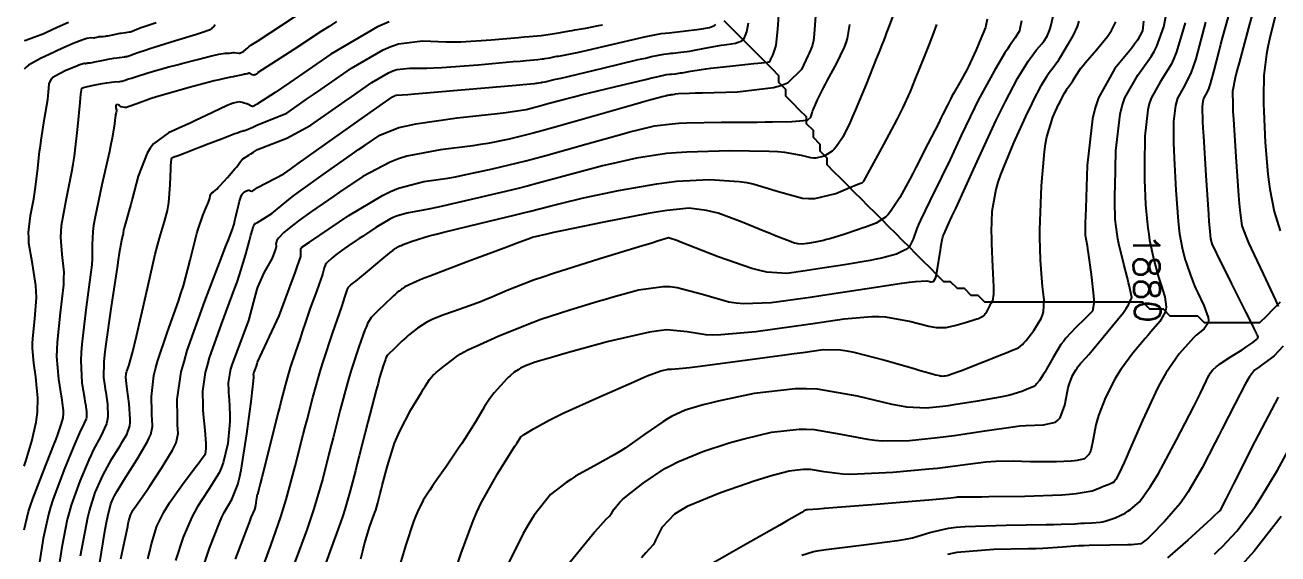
# Model space of a CAD drawing. Header units: metres. Extents: x 837117 to 838479, y 1189012 to 1191015.
# Drawn here: x 837966.1 to 838148.6, y 1189433.7 to 1189510.7 of the extents above; entities that cross this region are included whole.
import ezdxf

# ---------------------------------------------------------------- set-up
doc = ezdxf.new("R2010")
doc.units = ezdxf.units.M
doc.header["$LTSCALE"] = 0.3
for name, color, linetype in [('COTAS 10', 1, 'Continuous'), ('COTAS INT', 252, 'Continuous'), ('DRENAJE', 5, 'Continuous')]:
    doc.layers.add(name, color=color, linetype=linetype)
doc.styles.get("Standard").update_dxf_attribs({"font": 'simplex.shx'})

msp = doc.modelspace()

# ---------------------------------------------------------------- linework, layer by layer
at = {"layer": 'COTAS 10'}
for points in [[(837985.21, 1189511.02), (837984.04, 1189510.63), (837983.2, 1189510.33), (837982.99, 1189510.26), (837982.8, 1189510.18), (837982.17, 1189509.92), (837981.61, 1189509.71), (837981.46, 1189509.67), (837981.3, 1189509.63), (837980.74, 1189509.54), (837980.11, 1189509.47), (837979.92, 1189509.44), (837979.71, 1189509.4), (837978.89, 1189509.24), (837978.14, 1189509.09), (837977.98, 1189509.06), (837977.84, 1189509.03), (837977.51, 1189508.99), (837977.32, 1189508.99), (837977.27, 1189508.98), (837977.23, 1189508.98), (837977.06, 1189508.98), (837976.89, 1189508.96), (837976.83, 1189508.95), (837976.77, 1189508.93), (837976.55, 1189508.87), (837976.28, 1189508.81), (837976.19, 1189508.8), (837976.1, 1189508.8), (837975.75, 1189508.81), (837975.12, 1189508.71), (837974.86, 1189508.63), (837974.56, 1189508.53), (837973.14, 1189507.98), (837971.39, 1189507.22), (837970.88, 1189507), (837970.36, 1189506.76), (837968.36, 1189505.83), (837966.63, 1189504.83), (837966.28, 1189504.54), (837965.98, 1189504.25)], [(837974.23, 1189433.41), (837975.06, 1189437.97), (837975.29, 1189439.02), (837975.52, 1189439.97), (837976.36, 1189442.66), (837977.25, 1189444.68), (837977.51, 1189445.21), (837977.78, 1189445.74), (837978.79, 1189447.56), (837979.77, 1189449.16), (837980.01, 1189449.55), (837980.23, 1189449.93), (837980.94, 1189451.07), (837981.38, 1189452.36), (837981.43, 1189452.83), (837981.45, 1189453.33), (837981.28, 1189455.56), (837980.99, 1189457.68), (837980.94, 1189458.12), (837980.9, 1189458.51), (837980.82, 1189459.39), (837980.88, 1189459.94), (837980.92, 1189460.12), (837980.97, 1189460.31), (837981.24, 1189461.08), (837981.81, 1189463.17), (837982.06, 1189464.18), (837982.35, 1189465.39), (837983.7, 1189471.32), (837985.09, 1189477.33), (837985.41, 1189478.59), (837985.69, 1189479.67), (837986.44, 1189482.1), (837986.9, 1189483.69), (837986.99, 1189484.25), (837987.08, 1189484.85), (837987.27, 1189487.45), (837987.36, 1189489.82), (837987.38, 1189490.27), (837987.4, 1189490.64), (837987.45, 1189491.27), (837987.49, 1189491.33), (837987.51, 1189491.35), (837987.52, 1189491.36), (837987.59, 1189491.4), (837987.96, 1189491.54), (837988.16, 1189491.62), (837988.41, 1189491.72), (837989.68, 1189492.2), (837991.4, 1189492.86), (837991.94, 1189493.06), (837992.5, 1189493.28), (837994.74, 1189494.14), (837996.68, 1189494.88), (837997.05, 1189495.02), (837997.35, 1189495.13), (837997.83, 1189495.29), (837997.85, 1189495.27), (837997.87, 1189495.27), (837997.89, 1189495.29), (837997.98, 1189495.32), (837998.03, 1189495.34), (837998.08, 1189495.35), (837998.37, 1189495.42), (837999.32, 1189495.82), (837999.79, 1189496.05), (838000, 1189496.16), (838004.24, 1189497.86), (838007.14, 1189499.88), (838008.12, 1189500.56), (838009.18, 1189501.3), (838013.65, 1189504.39), (838018.26, 1189507.09), (838019.41, 1189507.58), (838020.51, 1189507.96), (838024, 1189508.39), (838027.44, 1189508.23), (838028.5, 1189508.23), (838029.61, 1189508.26), (838034, 1189508.53), (838037.97, 1189508.88), (838038.82, 1189508.96), (838039.55, 1189509.02), (838041.27, 1189509.18), (838042.3, 1189509.3), (838042.61, 1189509.34), (838042.92, 1189509.39), (838044.09, 1189509.6), (838045.41, 1189509.84), (838045.8, 1189509.91), (838046.2, 1189509.99), (838047.78, 1189510.25), (838049.63, 1189510.6), (838050.21, 1189510.72)], [(837991.56, 1189430.38), (837992.98, 1189434.52), (837994.44, 1189438.22), (837994.8, 1189439.03), (837995.14, 1189439.75), (837996.22, 1189441.6), (837997.14, 1189443.82), (837997.38, 1189444.78), (837997.62, 1189445.9), (837998.45, 1189451.16), (837999.1, 1189456.22), (837999.22, 1189457.2), (837999.31, 1189458), (837999.45, 1189459.38), (837999.44, 1189459.56), (837999.43, 1189459.61), (837999.43, 1189459.66), (837999.42, 1189459.81), (837999.45, 1189460.01), (837999.47, 1189460.08), (837999.5, 1189460.16), (837999.82, 1189461.03), (837999.91, 1189461.37), (838000, 1189461.62), (838003.13, 1189468.34), (838005.09, 1189473.59), (838005.47, 1189474.62), (838005.77, 1189475.47), (838006.28, 1189476.98), (838006.3, 1189477.3), (838006.3, 1189477.39), (838006.3, 1189477.47), (838006.3, 1189477.8), (838006.31, 1189478.09), (838006.32, 1189478.15), (838006.34, 1189478.2), (838006.44, 1189478.33), (838007.56, 1189479.09), (838009.05, 1189480.09), (838013.3, 1189482.95), (838018.16, 1189485.86), (838019.37, 1189486.45), (838020.53, 1189486.94), (838024.19, 1189487.92), (838027.72, 1189488.42), (838028.79, 1189488.61), (838029.89, 1189488.82), (838034.19, 1189489.74), (838039.05, 1189490.94), (838040.5, 1189491.32), (838041.99, 1189491.72), (838047.79, 1189493.34), (838053.03, 1189494.82), (838054.18, 1189495.13), (838055.2, 1189495.41), (838057.79, 1189496.04), (838060.34, 1189496.33), (838061.34, 1189496.39), (838062.46, 1189496.44), (838067.56, 1189496.53), (838072.74, 1189496.57), (838073.91, 1189496.58), (838074.96, 1189496.59), (838077.81, 1189496.64), (838079.51, 1189496.77), (838079.83, 1189496.83), (838080.1, 1189496.91), (838080.55, 1189497.26), (838080.73, 1189497.91), (838080.82, 1189498.17), (838080.94, 1189498.46), (838081.52, 1189499.79), (838082.38, 1189501.54), (838082.67, 1189502.09), (838082.99, 1189502.68), (838084.29, 1189505.03), (838085.47, 1189507.47), (838085.7, 1189508.09), (838085.89, 1189508.71), (838086.22, 1189510.76)], [(838015.02, 1189432.98), (838015.3, 1189434.13), (838015.57, 1189435.15), (838016.36, 1189437.75), (838016.94, 1189439.34), (838017.07, 1189439.72), (838017.19, 1189440.07), (838017.5, 1189441.11), (838017.84, 1189442.47), (838017.98, 1189443.02), (838018.15, 1189443.65), (838018.89, 1189446.52), (838019.94, 1189449.82), (838020.3, 1189450.71), (838020.69, 1189451.59), (838022.32, 1189454.68), (838023.84, 1189457.19), (838024.16, 1189457.71), (838024.43, 1189458.15), (838025.02, 1189459.1), (838025.53, 1189459.67), (838025.74, 1189459.87), (838026, 1189460.09), (838027.2, 1189461.06), (838028.42, 1189462), (838028.69, 1189462.21), (838028.93, 1189462.39), (838029.53, 1189462.83), (838030.62, 1189463.39), (838031.16, 1189463.65), (838031.81, 1189463.95), (838035.02, 1189465.38), (838038.99, 1189467.02), (838040.12, 1189467.45), (838041.25, 1189467.86), (838045.45, 1189469.24), (838049.58, 1189470.48), (838050.67, 1189470.79), (838051.75, 1189471.1), (838055.45, 1189472.15), (838059.05, 1189472.64), (838060.06, 1189472.61), (838061.08, 1189472.5), (838064.8, 1189471.5), (838068.62, 1189470.41), (838069.7, 1189470.25), (838070.79, 1189470.15), (838074.8, 1189470.29), (838079.37, 1189470.93), (838080.81, 1189471.14), (838082.32, 1189471.36), (838088.43, 1189472.3), (838093.83, 1189473.1), (838094.9, 1189473.24), (838095.79, 1189473.35), (838097.46, 1189473.44), (838097.9, 1189473.35), (838098, 1189473.33), (838098.1, 1189473.33), (838098.42, 1189473.35), (838098.71, 1189473.82), (838098.79, 1189474.09), (838098.87, 1189474.42), (838099.17, 1189476.14), (838099.43, 1189477.93), (838099.49, 1189478.31), (838099.55, 1189478.65), (838099.69, 1189479.44), (838099.78, 1189479.85), (838099.81, 1189479.94), (838099.83, 1189480.01), (838099.91, 1189480.22), (838100.65, 1189481.83), (838101.1, 1189482.8), (838101.65, 1189484), (838104.48, 1189490.2), (838107.56, 1189496.82), (838108.27, 1189498.28), (838108.9, 1189499.58), (838110.66, 1189502.92), (838111.89, 1189504.95), (838112.2, 1189505.42), (838112.49, 1189505.84), (838113.43, 1189507.06), (838114.18, 1189507.95), (838114.35, 1189508.17), (838114.51, 1189508.39), (838114.96, 1189509.07), (838115.31, 1189509.9), (838115.4, 1189510.2), (838115.5, 1189510.54), (838115.85, 1189511.99)], [(838135.06, 1189511.02), (838133.8, 1189506.79), (838133.42, 1189505.82), (838133.02, 1189504.93), (838131.47, 1189502.45), (838130.11, 1189500.06), (838129.84, 1189499.24), (838129.62, 1189498.34), (838129.18, 1189494.5), (838129.12, 1189490.35), (838129.12, 1189489.26), (838129.14, 1189488.18), (838129.3, 1189484.56), (838129.3, 1189484.5), (838129.62, 1189481.13), (838129.75, 1189480.25), (838129.89, 1189479.39), (838130.51, 1189476.49), (838131.2, 1189474), (838131.38, 1189473.4), (838131.55, 1189472.83), (838132.12, 1189471.11), (838132.32, 1189469.67), (838132.27, 1189469.28), (838132.16, 1189468.9), (838131.36, 1189467.55), (838130.08, 1189466.04), (838129.67, 1189465.56), (838129.23, 1189465.04), (838127.46, 1189462.94), (838125.68, 1189460.54), (838125.24, 1189459.85), (838124.82, 1189459.14), (838123.47, 1189456.45), (838122.46, 1189453.83), (838122.25, 1189453.16), (838122.07, 1189452.51), (838121.65, 1189450.4), (838121.32, 1189448.77), (838121.19, 1189448.44), (838121.05, 1189448.15), (838120.42, 1189447.54), (838119.35, 1189447.3), (838118.93, 1189447.26), (838118.47, 1189447.22), (838116.35, 1189447.12), (838113.88, 1189447.11), (838113.2, 1189447.11), (838112.51, 1189447.12), (838110.02, 1189447.18), (838107.49, 1189447.17), (838106.78, 1189447.12), (838106.06, 1189447.07), (838103.42, 1189446.73), (838100.11, 1189446.28), (838098.98, 1189446.15), (838097.74, 1189446.02), (838092.48, 1189445.56), (838087.37, 1189445.29), (838086.22, 1189445.28), (838085.2, 1189445.3), (838082.48, 1189445.63), (838080.52, 1189445.97), (838079.97, 1189446), (838079.42, 1189445.99), (838077.39, 1189445.76), (838074.61, 1189445.02), (838073.59, 1189444.7), (838072.45, 1189444.33), (838067.39, 1189442.61), (838062.56, 1189440.59), (838061.56, 1189440.04), (838060.7, 1189439.49), (838058.84, 1189437.55), (838058.1, 1189436), (838057.96, 1189435.71), (838057.84, 1189435.47), (838057.66, 1189435.08), (838057.64, 1189435.05), (838057.64, 1189435.05), (838057.63, 1189435.04), (838057.58, 1189435.01), (838056.53, 1189433.84), (838055.89, 1189433.11)], [(838139.34, 1189433.66), (838139.93, 1189434.22), (838140.52, 1189434.8), (838142.58, 1189437.02), (838144.71, 1189439.8), (838145.34, 1189440.73), (838145.99, 1189441.73), (838148.49, 1189445.91), (838150.9, 1189450.26)]]:
    msp.add_lwpolyline(points, dxfattribs=at)
at = {"layer": 'COTAS INT'}
for points in [[(838148.73, 1189525.23), (838147.25, 1189520.55), (838146.8, 1189519.06), (838146.33, 1189517.47), (838144.49, 1189511), (838142.91, 1189505.17), (838142.6, 1189504), (838142.36, 1189503), (838141.94, 1189501), (838141.99, 1189499.06), (838142.03, 1189498.12), (838142.09, 1189497), (838142.42, 1189491.48), (838142.82, 1189485.89), (838142.92, 1189484.72), (838143.02, 1189483.72), (838143.34, 1189481.48), (838143.99, 1189479.7), (838144.3, 1189478.99), (838144.67, 1189478.18), (838146.44, 1189474.47), (838148.23, 1189470.62), (838148.61, 1189469.73)], [(838150.09, 1189518.73), (838148.53, 1189513.34), (838147.34, 1189508.64), (838147.1, 1189507.51), (838146.9, 1189506.47), (838146.5, 1189503.34), (838146.45, 1189500.25), (838146.47, 1189499.23), (838146.5, 1189498.13), (838146.73, 1189493.57), (838147.12, 1189488.97), (838147.26, 1189487.85), (838147.41, 1189486.8), (838148.04, 1189483.57), (838148.9, 1189480.75)], [(837966.01, 1189437.22), (837966.65, 1189439.85), (837966.93, 1189440.75), (837967.26, 1189441.71), (837968.8, 1189445.76), (837970.32, 1189449.57), (837970.64, 1189450.38), (837970.9, 1189451.07), (837971.46, 1189452.69), (837971.66, 1189453.53), (837971.69, 1189453.75), (837971.71, 1189453.95), (837971.73, 1189454.6), (837971.6, 1189455.66), (837971.53, 1189456.11), (837971.45, 1189456.64), (837971.04, 1189459.15), (837970.78, 1189462.43), (837970.79, 1189463.45), (837970.84, 1189464.52), (837971.3, 1189468.78), (837971.76, 1189472.87), (837971.8, 1189473.83), (837971.81, 1189474.72), (837971.55, 1189477.31), (837971.34, 1189479.8), (837971.38, 1189480.62), (837971.46, 1189481.51), (837972.12, 1189485.18), (837972.96, 1189489.3), (837973.15, 1189490.46), (837973.33, 1189491.62), (837973.83, 1189495.9), (837974.16, 1189499.39), (837974.22, 1189500.06), (837974.27, 1189500.61), (837974.38, 1189501.5), (837974.66, 1189501.6), (837974.83, 1189501.64), (837975.04, 1189501.69), (837976.1, 1189501.93), (837977.36, 1189502.18), (837977.69, 1189502.23), (837978.01, 1189502.28), (837979.09, 1189502.41), (837979.93, 1189502.49), (837980.11, 1189502.51), (837980.25, 1189502.53), (837980.57, 1189502.6), (837980.73, 1189502.67), (837980.79, 1189502.69), (837980.84, 1189502.71), (837981.06, 1189502.79), (837981.63, 1189502.97), (837981.91, 1189503.06), (837982.24, 1189503.16), (837983.85, 1189503.66), (837985.52, 1189504.17), (837985.89, 1189504.28), (837986.22, 1189504.37), (837987.08, 1189504.6), (837988.07, 1189504.85), (837988.49, 1189504.96), (837988.98, 1189505.08), (837991.24, 1189505.69), (837993.49, 1189506.26), (837993.96, 1189506.37), (837994.37, 1189506.46), (837995.28, 1189506.59), (837995.71, 1189506.59), (837995.82, 1189506.6), (837995.91, 1189506.61), (837996.19, 1189506.65), (837996.44, 1189506.68), (837996.52, 1189506.68), (837996.6, 1189506.68), (837996.92, 1189506.65), (837997.24, 1189506.62), (837997.32, 1189506.62), (837997.39, 1189506.62), (837997.61, 1189506.69), (837997.83, 1189506.81), (837997.9, 1189506.85), (837997.97, 1189506.91), (837998.27, 1189507.14), (837998.58, 1189507.39), (837998.66, 1189507.46), (837998.73, 1189507.53), (837999, 1189507.76), (838000, 1189508.33), (838008.92, 1189514.23)], [(838093.28, 1189514.06), (838091.87, 1189510.32), (838091.59, 1189509.6), (838091.38, 1189509.02), (838091.03, 1189508.1), (838091.03, 1189508.08), (838091.03, 1189508.07), (838091.02, 1189508.06), (838091.01, 1189508.04), (838091, 1189508.01), (838090.99, 1189508), (838090.99, 1189507.99), (838090.96, 1189507.94), (838090.59, 1189507.02), (838090.37, 1189506.47), (838090.09, 1189505.77), (838088.65, 1189502.17), (838087.03, 1189498.25), (838086.64, 1189497.36), (838086.28, 1189496.56), (838085.2, 1189494.36), (838084.24, 1189492.94), (838083.95, 1189492.63), (838083.66, 1189492.35), (838082.51, 1189491.62), (838081.27, 1189491.32), (838080.92, 1189491.31), (838080.56, 1189491.34), (838079.22, 1189491.69), (838076.78, 1189492.14), (838075.73, 1189492.22), (838074.51, 1189492.29), (838068.74, 1189492.37), (838062.49, 1189492.19), (838060.97, 1189492.09), (838059.55, 1189491.97), (838055.16, 1189491.32), (838051.32, 1189490.46), (838050.24, 1189490.2), (838049.15, 1189489.92), (838045.16, 1189488.83), (838040.64, 1189487.6), (838039.23, 1189487.24), (838037.74, 1189486.86), (838031.75, 1189485.42), (838026.28, 1189484.18), (838025.12, 1189483.93), (838024.11, 1189483.72), (838021.75, 1189483.3), (838020.22, 1189482.89), (838019.74, 1189482.69), (838019.23, 1189482.44), (838017.21, 1189481.23), (838015.25, 1189479.91), (838014.79, 1189479.6), (838014.36, 1189479.32), (838013.13, 1189478.5), (838012.16, 1189477.82), (838011.9, 1189477.63), (838011.65, 1189477.44), (838010.8, 1189476.75), (838010.13, 1189476.12), (838010, 1189475.96), (838009.89, 1189475.81), (838009.7, 1189475.35), (838009.5, 1189474.58), (838009.38, 1189474.23), (838009.25, 1189473.83), (838008.55, 1189471.92), (838007.78, 1189469.84), (838007.6, 1189469.34), (838007.44, 1189468.88), (838006.96, 1189467.45), (838006.5, 1189466.02), (838006.34, 1189465.55), (838006.18, 1189465.04), (838005.47, 1189462.95), (838004.76, 1189460.82), (838004.6, 1189460.29), (838004.44, 1189459.8), (838004, 1189458.23), (838003.44, 1189456.04), (838003.21, 1189455.14), (838002.96, 1189454.13), (838001.77, 1189449.42), (838000.62, 1189444.84), (838000.39, 1189443.9), (838000.19, 1189443.1), (838000, 1189442.28)], [(837984.02, 1189432.98), (837984.3, 1189434.12), (837984.56, 1189435.15), (837985.33, 1189437.75), (837986.32, 1189439.77), (837986.71, 1189440.43), (837987.15, 1189441.12), (837989.17, 1189443.95), (837991.1, 1189446.5), (837991.48, 1189447.01), (837991.8, 1189447.44), (837992.42, 1189448.29), (837992.53, 1189449.01), (837992.53, 1189449.35), (837992.52, 1189449.75), (837992.34, 1189451.72), (837992.13, 1189454.04), (837992.09, 1189454.66), (837992.06, 1189455.27), (837992, 1189457.38), (837992.41, 1189460.13), (837992.68, 1189461.14), (837993.01, 1189462.25), (837994.74, 1189467.16), (837996.6, 1189472.13), (837997.01, 1189473.28), (837997.37, 1189474.33), (837998.29, 1189477.32), (837998.81, 1189479.31), (837998.92, 1189479.72), (837999.02, 1189480.08), (837999.25, 1189480.9), (837999.37, 1189481.29), (837999.4, 1189481.38), (837999.43, 1189481.46), (837999.5, 1189481.67), (837999.57, 1189481.77), (837999.59, 1189481.79), (837999.61, 1189481.79), (837999.68, 1189481.75), (838000, 1189481.95), (838002.06, 1189483.27), (838004.24, 1189485.07), (838005.04, 1189485.69), (838005.93, 1189486.35), (838009.86, 1189489.17), (838013.81, 1189491.93), (838014.71, 1189492.55), (838015.53, 1189493.12), (838017.8, 1189494.67), (838020.58, 1189495.76), (838021.72, 1189496.03), (838023.03, 1189496.3), (838029.08, 1189497.16), (838034.94, 1189497.83), (838036.12, 1189497.97), (838037.11, 1189498.09), (838039.08, 1189498.38), (838040.04, 1189498.62), (838040.38, 1189498.72), (838040.76, 1189498.82), (838042.44, 1189499.3), (838045.07, 1189500), (838046.05, 1189500.25), (838047.13, 1189500.52), (838051.96, 1189501.7), (838056.5, 1189502.78), (838057.4, 1189503), (838058.14, 1189503.17), (838059.54, 1189503.47), (838059.98, 1189503.52), (838060.12, 1189503.53), (838060.27, 1189503.55), (838060.86, 1189503.61), (838061.59, 1189503.71), (838061.82, 1189503.75), (838062.06, 1189503.79), (838063.05, 1189503.97), (838064.64, 1189504.22), (838065.26, 1189504.3), (838065.97, 1189504.39), (838069.2, 1189504.76), (838072.26, 1189505.09), (838072.86, 1189505.15), (838073.35, 1189505.2), (838074.26, 1189505.29), (838074.43, 1189505.31), (838074.47, 1189505.32), (838074.5, 1189505.33), (838074.57, 1189505.4), (838074.67, 1189505.6), (838074.72, 1189505.7), (838074.79, 1189505.82), (838075.09, 1189506.41), (838075.41, 1189507.4), (838075.49, 1189507.78), (838075.56, 1189508.2), (838075.75, 1189510.1), (838075.92, 1189512.13)], [(838045.06, 1189431.99), (838048.35, 1189436.01), (838049.02, 1189436.81), (838049.58, 1189437.47), (838050.76, 1189438.74), (838051.23, 1189439.19), (838051.35, 1189439.34), (838051.46, 1189439.5), (838051.85, 1189440.17), (838052.72, 1189441.21), (838053.15, 1189441.61), (838053.66, 1189442.05), (838056.15, 1189444.02), (838059.32, 1189446.11), (838060.25, 1189446.62), (838061.2, 1189447.11), (838064.83, 1189448.63), (838068.67, 1189449.86), (838069.75, 1189450.17), (838070.84, 1189450.47), (838074.83, 1189451.4), (838078.84, 1189451.87), (838079.94, 1189451.87), (838081.03, 1189451.82), (838084.92, 1189451.15), (838088.79, 1189450.38), (838089.87, 1189450.26), (838090.96, 1189450.18), (838094.92, 1189450.23), (838099.02, 1189450.64), (838100.21, 1189450.78), (838101.41, 1189450.94), (838105.9, 1189451.62), (838110.03, 1189452.22), (838110.99, 1189452.33), (838111.88, 1189452.41), (838114.44, 1189452.5), (838116.17, 1189452.9), (838116.53, 1189453.17), (838116.84, 1189453.52), (838117.52, 1189455.35), (838117.91, 1189457.41), (838118.03, 1189457.9), (838118.16, 1189458.34), (838118.68, 1189459.65), (838119.2, 1189460.56), (838119.33, 1189460.76), (838119.45, 1189460.94), (838119.82, 1189461.4), (838120.63, 1189462.29), (838121.03, 1189462.75), (838121.5, 1189463.31), (838123.82, 1189466.06), (838126.07, 1189468.86), (838126.49, 1189469.44), (838126.73, 1189469.8), (838126.82, 1189469.94), (838127.31, 1189471.04), (838127.08, 1189472.13), (838126.97, 1189472.61), (838126.83, 1189473.18), (838126.66, 1189473.85), (838126.13, 1189475.88), (838125.42, 1189478.84), (838125.28, 1189479.56), (838125.15, 1189480.25), (838124.89, 1189482.37), (838124.83, 1189485.03), (838124.84, 1189486.05), (838124.85, 1189487.2), (838124.98, 1189492.37), (838125.58, 1189497.7), (838125.9, 1189498.94), (838126.27, 1189500.09), (838128.15, 1189503.4), (838130.13, 1189506.1), (838130.57, 1189506.86), (838130.96, 1189507.63), (838131.96, 1189510.44), (838132.5, 1189513.18)], [(838079.25, 1189433.51), (838080.93, 1189434.03), (838081.79, 1189434.18), (838082.81, 1189434.34), (838087.9, 1189434.96), (838093.2, 1189435.65), (838094.35, 1189435.84), (838095.37, 1189436.04), (838097.9, 1189436.8), (838100.6, 1189437.44), (838101.73, 1189437.57), (838103.01, 1189437.68), (838109, 1189437.9), (838114.83, 1189437.98), (838116.01, 1189438), (838117, 1189438.03), (838119, 1189438.1), (838119.85, 1189438.16), (838120.11, 1189438.17), (838120.39, 1189438.18), (838121.46, 1189438.21), (838122.67, 1189438.32), (838123.04, 1189438.39), (838123.41, 1189438.48), (838124.86, 1189438.94), (838126.33, 1189439.65), (838126.72, 1189439.9), (838127.1, 1189440.16), (838128.4, 1189441.3), (838129.99, 1189443.46), (838130.56, 1189444.37), (838131.17, 1189445.42), (838133.82, 1189450.32), (838136.31, 1189455.15), (838136.82, 1189456.15), (838137.25, 1189457), (838138.14, 1189458.86), (838138.51, 1189459.65), (838138.61, 1189459.83), (838138.71, 1189460), (838139.03, 1189460.47), (838139.64, 1189461), (838139.91, 1189461.19), (838140.23, 1189461.42), (838141.77, 1189462.42), (838143.36, 1189463.43), (838143.72, 1189463.67), (838144.05, 1189463.88), (838144.92, 1189464.49), (838145.43, 1189464.89), (838145.52, 1189464.98), (838145.6, 1189465.05), (838145.7, 1189465.24), (838145.58, 1189465.52), (838145.52, 1189465.66), (838145.45, 1189465.82), (838145.06, 1189466.62), (838144.27, 1189468.21), (838143.94, 1189468.86), (838143.57, 1189469.61), (838141.83, 1189473.09), (838140.15, 1189476.44), (838139.83, 1189477.1), (838139.56, 1189477.66), (838139.06, 1189478.71), (838138.95, 1189479.03), (838138.92, 1189479.12), (838138.89, 1189479.22), (838138.8, 1189479.56), (838138.64, 1189481.18), (838138.57, 1189482.08), (838138.49, 1189483.18), (838138.11, 1189488.77), (838137.76, 1189494.49), (838137.7, 1189495.66), (838137.65, 1189496.66), (838137.59, 1189498.77), (838137.68, 1189499.63), (838137.73, 1189499.83), (838137.79, 1189500.01), (838138.09, 1189500.55), (838138.5, 1189501.34), (838138.63, 1189501.7), (838138.76, 1189502.11), (838139.28, 1189504.05), (838140.01, 1189506.91), (838140.27, 1189507.9), (838140.56, 1189508.96), (838141.8, 1189513.51)], [(837972.45, 1189511.06), (837970.82, 1189510.31), (837969.24, 1189509.59), (837968.85, 1189509.43), (837968.49, 1189509.28), (837967.39, 1189508.88), (837966.48, 1189508.56), (837966.24, 1189508.46), (837966, 1189508.37)], [(837966.01, 1189446.45), (837966.26, 1189447.21), (837967.12, 1189450.1), (837967.76, 1189452.9), (837967.87, 1189453.6), (837967.95, 1189454.27), (837968, 1189456.42), (837967.81, 1189458.37), (837967.75, 1189458.92), (837967.68, 1189459.47), (837967.39, 1189461.45), (837967.21, 1189463.66), (837967.22, 1189464.34), (837967.25, 1189465.06), (837967.56, 1189467.92), (837967.79, 1189471.01), (837967.77, 1189471.88), (837967.71, 1189472.75), (837967.2, 1189475.92), (837966.7, 1189478.94), (837966.66, 1189479.72), (837966.65, 1189480.47), (837966.93, 1189482.96), (837967.41, 1189485.37), (837967.53, 1189486.06), (837967.63, 1189486.77), (837967.94, 1189489.43), (837968.25, 1189492.28), (837968.36, 1189493.1), (837968.48, 1189493.94), (837968.98, 1189497.08), (837969.43, 1189499.84), (837969.51, 1189500.42), (837969.57, 1189500.93), (837969.63, 1189502.14), (837969.97, 1189502.88), (837970.2, 1189503.09), (837970.5, 1189503.3), (837972.06, 1189504.1), (837973.66, 1189504.76), (837973.98, 1189504.88), (837974.25, 1189504.98), (837974.78, 1189505.12), (837974.95, 1189505.11), (837974.99, 1189505.11), (837975.03, 1189505.12), (837975.16, 1189505.15), (837975.26, 1189505.18), (837975.29, 1189505.18), (837975.32, 1189505.19), (837975.4, 1189505.2), (837975.48, 1189505.2), (837975.5, 1189505.2), (837975.53, 1189505.2), (837975.61, 1189505.21), (837975.93, 1189505.26), (837976.1, 1189505.29), (837976.3, 1189505.33), (837977.32, 1189505.55), (837978.47, 1189505.78), (837978.76, 1189505.82), (837979.04, 1189505.87), (837979.91, 1189505.98), (837980.62, 1189506.06), (837980.78, 1189506.09), (837980.93, 1189506.12), (837981.37, 1189506.26), (837981.77, 1189506.42), (837981.89, 1189506.47), (837982.02, 1189506.52), (837982.55, 1189506.71), (837983.75, 1189507.09), (837984.3, 1189507.27), (837984.94, 1189507.47), (837988.06, 1189508.44), (837991.08, 1189509.38), (837991.66, 1189509.56), (837992.14, 1189509.71), (837992.93, 1189509.97), (837992.99, 1189510), (837993.01, 1189510.01), (837993.03, 1189510.02), (837993.1, 1189510.05), (837993.17, 1189510.09), (837993.19, 1189510.1), (837993.21, 1189510.11), (837993.3, 1189510.17), (837993.38, 1189510.23), (837993.4, 1189510.25), (837993.42, 1189510.27), (837993.5, 1189510.36), (837993.58, 1189510.45), (837993.6, 1189510.48), (837993.63, 1189510.5), (837993.74, 1189510.61), (837993.86, 1189510.7)], [(838011.48, 1189511.22), (838010.4, 1189510.5), (838009.31, 1189509.78), (838005.27, 1189507.13), (838000, 1189503.71), (837999.97, 1189503.68), (837999.64, 1189503.46), (837999.55, 1189503.43), (837999.47, 1189503.41), (837999.22, 1189503.44), (837999.03, 1189503.55), (837998.99, 1189503.57), (837998.95, 1189503.59), (837998.85, 1189503.65), (837998.79, 1189503.68), (837998.77, 1189503.68), (837998.76, 1189503.68), (837998.7, 1189503.67), (837998.64, 1189503.65), (837998.62, 1189503.65), (837998.61, 1189503.64), (837998.55, 1189503.61), (837998.49, 1189503.59), (837998.47, 1189503.59), (837998.46, 1189503.58), (837998.41, 1189503.58), (837998.22, 1189503.55), (837998.11, 1189503.53), (837997.98, 1189503.5), (837997.33, 1189503.35), (837996.65, 1189503.2), (837996.5, 1189503.17), (837996.37, 1189503.15), (837996.04, 1189503.11), (837994.99, 1189502.88), (837994.4, 1189502.73), (837993.69, 1189502.55), (837990.05, 1189501.59), (837986.15, 1189500.5), (837985.28, 1189500.24), (837984.5, 1189499.99), (837982.41, 1189499.24), (837981.15, 1189498.78), (837980.89, 1189498.71), (837980.66, 1189498.68), (837980.14, 1189498.77), (837979.88, 1189498.99), (837979.81, 1189499.03), (837979.75, 1189499.07), (837979.51, 1189499.11), (837979.36, 1189499.03), (837979.33, 1189498.98), (837979.33, 1189498.93), (837979.37, 1189498.62), (837979.44, 1189498.29), (837979.45, 1189498.21), (837979.45, 1189498.14), (837979.4, 1189497.95), (837979.32, 1189497.61), (837979.29, 1189497.44), (837979.27, 1189497.25), (837979.16, 1189496.29), (837978.82, 1189494.22), (837978.63, 1189493.33), (837978.41, 1189492.29), (837977.32, 1189487.41), (837976.28, 1189482.54), (837976.11, 1189481.52), (837975.98, 1189480.65), (837975.91, 1189478.7), (837975.92, 1189476.68), (837975.84, 1189475.78), (837975.73, 1189474.72), (837975.04, 1189469.64), (837974.38, 1189464.25), (837974.29, 1189463), (837974.24, 1189461.85), (837974.41, 1189458.59), (837974.77, 1189456.39), (837974.85, 1189455.91), (837974.92, 1189455.48), (837975.09, 1189454.42), (837975.1, 1189453.75), (837975.07, 1189453.57), (837975.02, 1189453.38), (837974.74, 1189452.74), (837974.06, 1189451.32), (837973.77, 1189450.65), (837973.43, 1189449.85), (837971.82, 1189445.97), (837970.2, 1189441.59), (837969.84, 1189440.48), (837969.53, 1189439.42), (837968.75, 1189435.95), (837968.24, 1189432.48)], [(838019.14, 1189511.17), (838017.44, 1189510.45), (838010.65, 1189506.46), (838004.67, 1189502.33), (838003.49, 1189501.52), (838002.53, 1189500.85), (838000, 1189499.2), (837999.96, 1189499.17), (837999.86, 1189499.12), (837999.66, 1189499.04), (837999.58, 1189499.01), (837999.55, 1189498.99), (837999.53, 1189498.97), (837999.42, 1189498.89), (837999.3, 1189498.82), (837999.27, 1189498.82), (837999.23, 1189498.82), (837999.09, 1189498.89), (837998.9, 1189499.01), (837998.83, 1189499.04), (837998.76, 1189499.08), (837998.42, 1189499.21), (837998.03, 1189499.34), (837997.91, 1189499.37), (837997.79, 1189499.4), (837997.32, 1189499.49), (837996.43, 1189499.31), (837996.04, 1189499.17), (837995.58, 1189498.98), (837993.43, 1189497.97), (837990.88, 1189496.74), (837990.19, 1189496.41), (837989.5, 1189496.09), (837987.03, 1189495), (837984.86, 1189493.39), (837984.36, 1189492.75), (837983.91, 1189492.02), (837982.61, 1189488.69), (837981.72, 1189485.32), (837981.52, 1189484.57), (837981.34, 1189483.91), (837980.86, 1189482.19), (837980.58, 1189481.19), (837980.53, 1189480.99), (837980.49, 1189480.81), (837980.41, 1189480.44), (837980.4, 1189480.28), (837980.4, 1189480.24), (837980.39, 1189480.21), (837980.36, 1189480.12), (837980.31, 1189479.95), (837980.29, 1189479.87), (837980.27, 1189479.77), (837980.16, 1189479.3), (837979.85, 1189477.48), (837979.7, 1189476.53), (837979.53, 1189475.4), (837978.66, 1189469.7), (837977.84, 1189463.89), (837977.71, 1189462.68), (837977.6, 1189461.65), (837977.55, 1189459.38), (837977.76, 1189458.1), (837977.82, 1189457.69), (837977.89, 1189457.26), (837978.16, 1189455.51), (837978.19, 1189453.64), (837978.1, 1189453.13), (837977.98, 1189452.63), (837977.19, 1189450.85), (837976.07, 1189448.79), (837975.74, 1189448.11), (837975.4, 1189447.37), (837974.09, 1189444.31), (837972.86, 1189440.78), (837972.56, 1189439.75), (837972.29, 1189438.69), (837971.49, 1189434.68), (837970.87, 1189430.61)], [(837976.97, 1189432.14), (837977.82, 1189437.25), (837978.01, 1189438.29), (837978.18, 1189439.17), (837978.63, 1189441), (837978.96, 1189441.76), (837979.06, 1189441.96), (837979.16, 1189442.16), (837979.55, 1189442.85), (837980.23, 1189443.97), (837980.53, 1189444.44), (837980.86, 1189444.98), (837982.45, 1189447.51), (837983.94, 1189450.05), (837984.21, 1189450.6), (837984.43, 1189451.08), (837984.71, 1189452.25), (837984.63, 1189453.36), (837984.61, 1189453.81), (837984.59, 1189454.31), (837984.56, 1189456.59), (837984.9, 1189459.66), (837985.12, 1189460.65), (837985.4, 1189461.7), (837986.86, 1189466.01), (837988.47, 1189470.48), (837988.84, 1189471.63), (837989.19, 1189472.74), (837990.17, 1189476.47), (837990.93, 1189479.58), (837991.13, 1189480.32), (837991.33, 1189480.99), (837992.04, 1189482.98), (837992.61, 1189484.35), (837992.73, 1189484.64), (837992.83, 1189484.89), (837993.02, 1189485.49), (837993.09, 1189485.8), (837993.11, 1189485.86), (837993.12, 1189485.92), (837993.17, 1189486.07), (837993.26, 1189486.19), (837993.3, 1189486.22), (837993.35, 1189486.26), (837993.58, 1189486.41), (837994.05, 1189486.82), (837994.26, 1189487.03), (837994.49, 1189487.28), (837995.61, 1189488.49), (837996.7, 1189489.75), (837996.93, 1189490.02), (837997.12, 1189490.25), (837997.53, 1189490.81), (837997.73, 1189491.1), (837997.79, 1189491.16), (837997.85, 1189491.22), (837998.07, 1189491.37), (837998.7, 1189491.74), (837999.02, 1189491.94), (837999.39, 1189492.17), (838000, 1189492.56), (838004.27, 1189494.2), (838007.74, 1189496.1), (838011.76, 1189498.91), (838012.75, 1189499.6), (838013.69, 1189500.26), (838016.65, 1189502.31), (838019.08, 1189503.74), (838019.69, 1189504), (838020.27, 1189504.2), (838022.11, 1189504.42), (838024.65, 1189504.4), (838025.67, 1189504.44), (838026.82, 1189504.51), (838032.11, 1189504.91), (838037.2, 1189505.36), (838038.22, 1189505.45), (838039.08, 1189505.53), (838040.78, 1189505.68), (838041.43, 1189505.76), (838041.61, 1189505.78), (838041.81, 1189505.81), (838042.54, 1189505.94), (838043.35, 1189506.09), (838043.59, 1189506.14), (838043.84, 1189506.18), (838044.82, 1189506.35), (838046.51, 1189506.69), (838047.21, 1189506.85), (838048.02, 1189507.04), (838051.76, 1189507.92), (838055.52, 1189508.8), (838056.33, 1189508.98), (838057.04, 1189509.13), (838058.75, 1189509.44), (838059.95, 1189509.58), (838060.33, 1189509.62), (838060.73, 1189509.67), (838062.35, 1189509.85), (838063.95, 1189510.04), (838064.33, 1189510.09), (838064.69, 1189510.14), (838065.78, 1189510.33), (838066.55, 1189510.63), (838066.7, 1189510.75)], [(837980.1, 1189432.99), (837980.64, 1189435.72), (837981.08, 1189437.71), (837981.17, 1189438.13), (837981.26, 1189438.5), (837981.51, 1189439.36), (837981.79, 1189439.94), (837981.9, 1189440.12), (837982.02, 1189440.32), (837982.6, 1189441.12), (837983.52, 1189442.43), (837983.87, 1189442.94), (837984.26, 1189443.52), (837986, 1189446.16), (837987.59, 1189448.8), (837987.88, 1189449.38), (837988.12, 1189449.89), (837988.43, 1189451.21), (837988.35, 1189452.5), (837988.33, 1189453.01), (837988.32, 1189453.58), (837988.28, 1189456.17), (837988.89, 1189460.19), (837989.28, 1189461.66), (837989.76, 1189463.29), (837992.3, 1189470.48), (837994.85, 1189477.11), (837995.34, 1189478.38), (837995.74, 1189479.42), (837996.39, 1189481.12), (837996.43, 1189481.29), (837996.45, 1189481.35), (837996.47, 1189481.42), (837996.56, 1189481.72), (837996.7, 1189482.23), (837996.74, 1189482.42), (837996.79, 1189482.64), (837997.01, 1189483.62), (837997.24, 1189484.63), (837997.3, 1189484.86), (837997.35, 1189485.07), (837997.55, 1189485.65), (837997.77, 1189486.06), (837997.84, 1189486.15), (837997.93, 1189486.24), (837998.27, 1189486.51), (837998.61, 1189486.65), (837998.68, 1189486.66), (837998.76, 1189486.66), (837998.96, 1189486.57), (837999.16, 1189486.5), (837999.23, 1189486.51), (837999.3, 1189486.54), (837999.63, 1189486.78), (838000, 1189487.04), (838003.8, 1189489.01), (838004.77, 1189489.73), (838005.9, 1189490.55), (838011.23, 1189494.34), (838016.37, 1189497.94), (838017.38, 1189498.64), (838018.2, 1189499.22), (838019.66, 1189500.24), (838019.91, 1189500.39), (838019.97, 1189500.41), (838020.03, 1189500.43), (838020.22, 1189500.46), (838021.85, 1189500.57), (838022.83, 1189500.66), (838024.02, 1189500.76), (838030.22, 1189501.3), (838037.63, 1189501.95), (838038.61, 1189502.03), (838040.3, 1189502.19), (838040.55, 1189502.21), (838040.62, 1189502.22), (838040.7, 1189502.24), (838040.97, 1189502.28), (838041.29, 1189502.34), (838041.38, 1189502.36), (838041.48, 1189502.38), (838041.85, 1189502.44), (838043.39, 1189502.79), (838044.21, 1189502.98), (838045.22, 1189503.22), (838050.29, 1189504.43), (838055.43, 1189505.65), (838056.47, 1189505.89), (838057.35, 1189506.09), (838059.15, 1189506.45), (838059.96, 1189506.55), (838060.22, 1189506.58), (838060.5, 1189506.61), (838061.61, 1189506.73), (838062.96, 1189506.91), (838063.39, 1189506.98), (838063.84, 1189507.06), (838065.67, 1189507.4), (838067.48, 1189507.74), (838067.92, 1189507.81), (838068.33, 1189507.88), (838069.59, 1189508.05), (838070.5, 1189508.38), (838070.69, 1189508.54), (838070.86, 1189508.74), (838071.25, 1189509.72), (838071.46, 1189510.99)], [(838081.22, 1189511.96), (838081.03, 1189509.4), (838080.97, 1189508.88), (838080.93, 1189508.46), (838080.77, 1189507.63), (838080.45, 1189506.94), (838080.3, 1189506.6), (838080.12, 1189506.2), (838079.22, 1189504.22), (838077.14, 1189502.25), (838076.21, 1189501.86), (838075.12, 1189501.54), (838069.89, 1189500.94), (838064.78, 1189500.79), (838063.76, 1189500.76), (838062.91, 1189500.73), (838061.27, 1189500.66), (838060.82, 1189500.61), (838060.73, 1189500.59), (838060.64, 1189500.58), (838060.42, 1189500.55), (838060.29, 1189500.52), (838060.25, 1189500.52), (838060.22, 1189500.51), (838060.12, 1189500.5), (838060.04, 1189500.49), (838060, 1189500.49), (838059.94, 1189500.48), (838059.74, 1189500.44), (838059.64, 1189500.41), (838059.52, 1189500.38), (838058.89, 1189500.24), (838056.9, 1189499.69), (838055.92, 1189499.41), (838054.75, 1189499.08), (838048.96, 1189497.42), (838042.8, 1189495.68), (838041.4, 1189495.29), (838040.13, 1189494.95), (838036.64, 1189494.06), (838033.5, 1189493.45), (838032.46, 1189493.29), (838031.33, 1189493.12), (838026.64, 1189492.54), (838021.74, 1189491.59), (838020.49, 1189491.2), (838019.28, 1189490.75), (838015.31, 1189488.65), (838011.93, 1189486.36), (838011.1, 1189485.8), (838010.32, 1189485.26), (838007.86, 1189483.56), (838005.93, 1189482.17), (838005.48, 1189481.82), (838005.06, 1189481.5), (838003.83, 1189480.47), (838003.04, 1189479.67), (838002.9, 1189479.49), (838002.78, 1189479.32), (838002.64, 1189478.86), (838002.69, 1189478.55), (838002.69, 1189478.48), (838002.69, 1189478.41), (838002.67, 1189478.22), (838002.41, 1189477.52), (838002.26, 1189477.13), (838002.07, 1189476.67), (838000.92, 1189474.64), (838000, 1189472.55), (837999.9, 1189472.22), (837999.33, 1189470.24), (837998.66, 1189467.68), (837996.25, 1189461.21), (837996.07, 1189460.61), (837995.93, 1189460.07), (837995.71, 1189458.6), (837995.75, 1189457.43), (837995.77, 1189457.08), (837995.79, 1189456.73), (837995.92, 1189455.36), (837995.97, 1189453.63), (837995.95, 1189453.04), (837995.91, 1189452.41), (837995.64, 1189449.77), (837994.98, 1189446.94), (837994.7, 1189446.2), (837994.38, 1189445.48), (837992.87, 1189443.01), (837991.21, 1189440.52), (837990.8, 1189439.79), (837990.41, 1189439.03), (837989.16, 1189436.14), (837988.06, 1189432.76)], [(838000, 1189429.63), (838001.93, 1189434.94), (838003.39, 1189439.12), (838003.78, 1189440.35), (838004.16, 1189441.61), (838005.48, 1189446.45), (838006.64, 1189451.06), (838006.92, 1189452.18), (838007.19, 1189453.23), (838008.02, 1189456.45), (838008.91, 1189459.59), (838009.21, 1189460.59), (838009.54, 1189461.64), (838010.96, 1189465.91), (838012.25, 1189469.69), (838012.51, 1189470.44), (838012.72, 1189471.06), (838013.11, 1189472.23), (838013.23, 1189472.51), (838013.28, 1189472.58), (838013.32, 1189472.64), (838013.52, 1189472.8), (838014.03, 1189473.19), (838014.28, 1189473.39), (838014.57, 1189473.63), (838015.98, 1189474.82), (838017.48, 1189476.07), (838017.82, 1189476.36), (838018.12, 1189476.61), (838018.96, 1189477.29), (838019.5, 1189477.71), (838019.61, 1189477.81), (838019.71, 1189477.89), (838019.97, 1189478.09), (838020.13, 1189478.21), (838020.17, 1189478.24), (838020.2, 1189478.27), (838020.32, 1189478.36), (838020.72, 1189478.54), (838020.94, 1189478.62), (838021.2, 1189478.73), (838022.52, 1189479.23), (838025, 1189479.99), (838025.99, 1189480.26), (838027.12, 1189480.55), (838032.29, 1189481.8), (838037.53, 1189483.04), (838038.7, 1189483.33), (838039.75, 1189483.59), (838042.53, 1189484.33), (838045.26, 1189485.02), (838046.29, 1189485.26), (838047.43, 1189485.52), (838052.53, 1189486.61), (838058.12, 1189487.59), (838059.58, 1189487.78), (838061, 1189487.94), (838065.79, 1189488.19), (838070.11, 1189487.93), (838071.23, 1189487.76), (838072.32, 1189487.54), (838075.99, 1189486.4), (838079.35, 1189485.49), (838080.24, 1189485.43), (838081.12, 1189485.44), (838084.18, 1189486.16), (838086.57, 1189487.17), (838087.04, 1189487.36), (838087.42, 1189487.52), (838088.06, 1189487.79), (838088.15, 1189487.84), (838088.17, 1189487.86), (838088.19, 1189487.88), (838088.26, 1189487.98), (838091.18, 1189493.29), (838093.13, 1189496.93), (838093.57, 1189497.8), (838093.97, 1189498.6), (838095.05, 1189501), (838095.85, 1189503.02), (838096.08, 1189503.58), (838096.31, 1189504.15), (838097.14, 1189506.21), (838097.91, 1189508.17), (838098.11, 1189508.67), (838098.3, 1189509.16), (838098.9, 1189510.76)], [(838106.21, 1189511.53), (838105.98, 1189510.32), (838105.62, 1189509.42), (838105.48, 1189509.08), (838105.32, 1189508.71), (838104.62, 1189507.06), (838103.76, 1189505.18), (838103.51, 1189504.67), (838103.25, 1189504.16), (838102.24, 1189502.32), (838101.32, 1189500.71), (838101.11, 1189500.34), (838100.93, 1189500), (838100.44, 1189499.03), (838099.8, 1189497.7), (838099.51, 1189497.13), (838099.18, 1189496.47), (838097.61, 1189493.38), (838095.84, 1189489.95), (838095.39, 1189489.09), (838094.96, 1189488.26), (838093.51, 1189485.59), (838092.17, 1189483.53), (838091.8, 1189483.1), (838091.42, 1189482.72), (838090.07, 1189481.84), (838088.53, 1189481.28), (838088.03, 1189481.11), (838087.51, 1189480.93), (838085.37, 1189480.22), (838083.32, 1189479.58), (838082.85, 1189479.45), (838082.42, 1189479.33), (838081.21, 1189479.06), (838080.35, 1189478.93), (838080.14, 1189478.9), (838079.95, 1189478.87), (838079.35, 1189478.79), (838078.69, 1189478.83), (838078.46, 1189478.89), (838078.2, 1189478.96), (838077.06, 1189479.35), (838075.28, 1189480.07), (838074.61, 1189480.34), (838073.87, 1189480.65), (838070.54, 1189482.01), (838067.04, 1189483.28), (838066.18, 1189483.52), (838065.37, 1189483.71), (838062.83, 1189484.01), (838059.58, 1189483.7), (838058.31, 1189483.5), (838056.88, 1189483.26), (838050.4, 1189482), (838044.29, 1189480.72), (838043.1, 1189480.47), (838042.12, 1189480.26), (838040.4, 1189479.88), (838040.13, 1189479.79), (838040.07, 1189479.77), (838040.01, 1189479.75), (838039.86, 1189479.7), (838039.76, 1189479.65), (838039.74, 1189479.64), (838039.71, 1189479.63), (838039.65, 1189479.61), (838039.56, 1189479.58), (838039.27, 1189479.48), (838037.78, 1189478.92), (838036.93, 1189478.6), (838035.88, 1189478.21), (838030.5, 1189476.2), (838025.08, 1189474.14), (838024.01, 1189473.72), (838023.12, 1189473.36), (838021.45, 1189472.6), (838021.03, 1189472.3), (838020.94, 1189472.23), (838020.85, 1189472.16), (838020.6, 1189471.97), (838020.43, 1189471.83), (838020.39, 1189471.8), (838020.35, 1189471.77), (838020.26, 1189471.7), (838019.96, 1189471.42), (838019.79, 1189471.27), (838019.59, 1189471.08), (838018.57, 1189470.11), (838017.5, 1189469.08), (838017.26, 1189468.85), (838017.05, 1189468.65), (838016.51, 1189468.12), (838016.01, 1189467.25), (838015.83, 1189466.82), (838015.63, 1189466.31), (838014.73, 1189463.83), (838013.69, 1189460.6), (838013.4, 1189459.63), (838013.11, 1189458.61), (838012.04, 1189454.67), (838010.99, 1189450.6), (838010.71, 1189449.51), (838010.44, 1189448.43), (838009.48, 1189444.67), (838008.19, 1189440.28), (838007.7, 1189438.81), (838007.16, 1189437.22), (838004.71, 1189430.56)], [(838111.24, 1189511.29), (838111.01, 1189510.15), (838110.92, 1189509.87), (838110.81, 1189509.61), (838110.31, 1189508.83), (838109.48, 1189507.68), (838109.17, 1189507.19), (838108.82, 1189506.63), (838107.24, 1189503.99), (838105.41, 1189500.65), (838104.89, 1189499.65), (838104.37, 1189498.62), (838102.46, 1189494.61), (838100.59, 1189490.59), (838100.09, 1189489.54), (838099.6, 1189488.52), (838097.89, 1189485.09), (838096.51, 1189482.27), (838096.23, 1189481.63), (838095.99, 1189481.05), (838095.46, 1189479.5), (838094.94, 1189478.47), (838094.69, 1189478.22), (838094.41, 1189478), (838093.01, 1189477.33), (838090.83, 1189476.76), (838090.05, 1189476.59), (838089.19, 1189476.42), (838085.44, 1189475.78), (838081.56, 1189475.18), (838080.63, 1189475.04), (838079.75, 1189474.91), (838077.08, 1189474.54), (838074.15, 1189474.72), (838073.11, 1189474.95), (838071.98, 1189475.25), (838067.08, 1189476.95), (838062.59, 1189478.7), (838061.72, 1189479.03), (838061.02, 1189479.3), (838059.83, 1189479.7), (838058.21, 1189479.21), (838057.24, 1189478.91), (838056.04, 1189478.55), (838049.82, 1189476.66), (838043.08, 1189474.53), (838041.55, 1189474.01), (838040.16, 1189473.53), (838036.35, 1189472.06), (838033.77, 1189470.95), (838033.15, 1189470.69), (838032.58, 1189470.46), (838030.84, 1189469.8), (838029.36, 1189469.29), (838028.51, 1189469), (838026.95, 1189468.46), (838025.43, 1189467.83), (838025.03, 1189467.63), (838024.64, 1189467.42), (838023.3, 1189466.55), (838022.16, 1189465.68), (838021.9, 1189465.47), (838021.66, 1189465.27), (838020.99, 1189464.65), (838020.47, 1189464.13), (838020.32, 1189463.99), (838020.18, 1189463.85), (838019.68, 1189463.36), (838019.25, 1189462.95), (838019.16, 1189462.86), (838019.08, 1189462.78), (838018.88, 1189462.6), (838018.72, 1189462.32), (838018.67, 1189462.18), (838018.6, 1189462.02), (838018.31, 1189461.23), (838017.77, 1189459.36), (838017.54, 1189458.53), (838017.28, 1189457.56), (838016.06, 1189452.89), (838014.79, 1189447.97), (838014.49, 1189446.84), (838014.23, 1189445.8), (838013.49, 1189442.89), (838012.69, 1189440.17), (838012.39, 1189439.26), (838012.05, 1189438.28), (838010.54, 1189434.16), (838009, 1189429.84)], [(838119.56, 1189511.26), (838119.36, 1189510.5), (838119.1, 1189509.92), (838118.96, 1189509.64), (838118.79, 1189509.31), (838117.9, 1189507.71), (838116.92, 1189506.04), (838116.69, 1189505.67), (838116.47, 1189505.34), (838115.83, 1189504.48), (838115.24, 1189503.71), (838115.05, 1189503.44), (838114.86, 1189503.14), (838114.07, 1189501.85), (838112.94, 1189499.7), (838112.53, 1189498.85), (838112.07, 1189497.9), (838110.05, 1189493.55), (838108.16, 1189488.94), (838107.79, 1189487.82), (838107.48, 1189486.77), (838106.91, 1189483.55), (838106.83, 1189480.62), (838106.84, 1189479.76), (838106.86, 1189478.87), (838107.02, 1189475.48), (838107.17, 1189472.57), (838107.17, 1189471.99), (838107.17, 1189471.51), (838107.01, 1189470.56), (838106.75, 1189470.17), (838106.68, 1189470.04), (838106.6, 1189469.91), (838106.32, 1189469.32), (838106.02, 1189468.76), (838105.93, 1189468.63), (838105.85, 1189468.52), (838105.52, 1189468.21), (838104.96, 1189467.94), (838104.72, 1189467.85), (838104.46, 1189467.76), (838103.22, 1189467.38), (838101.87, 1189467.01), (838101.53, 1189466.92), (838101.22, 1189466.84), (838100.21, 1189466.59), (838098.86, 1189466.6), (838098.33, 1189466.69), (838097.72, 1189466.81), (838094.94, 1189467.52), (838091.5, 1189468.15), (838090.48, 1189468.21), (838089.43, 1189468.22), (838085.4, 1189467.87), (838080.85, 1189467.19), (838079.48, 1189466.99), (838078.06, 1189466.79), (838072.53, 1189466.04), (838067.43, 1189465.57), (838066.29, 1189465.55), (838065.26, 1189465.57), (838062.53, 1189466.05), (838059.57, 1189466.3), (838058.4, 1189466.19), (838057.08, 1189465.99), (838051.07, 1189464.6), (838045.29, 1189463), (838044.11, 1189462.68), (838043.12, 1189462.4), (838041.07, 1189461.82), (838040.25, 1189461.55), (838040.02, 1189461.47), (838039.8, 1189461.38), (838039.02, 1189461.06), (838038.3, 1189460.72), (838038.12, 1189460.62), (838037.95, 1189460.52), (838037.38, 1189460.17), (838036.75, 1189459.64), (838036.54, 1189459.44), (838036.31, 1189459.21), (838035.35, 1189458.17), (838034.45, 1189457.14), (838034.26, 1189456.91), (838034.09, 1189456.71), (838033.7, 1189456.2), (838033.25, 1189455.47), (838033.05, 1189455.14), (838032.81, 1189454.74), (838031.66, 1189452.83), (838030.18, 1189450.47), (838029.73, 1189449.78), (838029.27, 1189449.09), (838027.48, 1189446.48), (838025.81, 1189444.08), (838025.43, 1189443.52), (838025.08, 1189443), (838024.11, 1189441.52), (838023.27, 1189439.8), (838023, 1189439.14), (838022.72, 1189438.4), (838021.58, 1189435.03), (838020.42, 1189431.13)], [(838028.11, 1189429.35), (838029.62, 1189433.83), (838031.37, 1189438.53), (838031.92, 1189439.79), (838032.52, 1189441.03), (838034.92, 1189445.34), (838037.04, 1189448.71), (838037.45, 1189449.36), (838037.78, 1189449.89), (838038.33, 1189450.74), (838038.64, 1189450.95), (838038.82, 1189451.06), (838039.04, 1189451.21), (838040.15, 1189451.93), (838042.45, 1189453.17), (838043.41, 1189453.64), (838044.51, 1189454.17), (838049.68, 1189456.53), (838054.77, 1189458.77), (838055.83, 1189459.22), (838056.73, 1189459.6), (838058.73, 1189460.35), (838059.57, 1189460.55), (838059.75, 1189460.59), (838059.9, 1189460.61), (838060.25, 1189460.6), (838061.9, 1189460.74), (838062.88, 1189460.85), (838064.07, 1189460.99), (838070.25, 1189461.79), (838076.75, 1189462.66), (838078.15, 1189462.85), (838079.38, 1189463.02), (838082.37, 1189463.45), (838084.87, 1189463.39), (838085.79, 1189463.25), (838086.81, 1189463.06), (838091.33, 1189461.91), (838095.61, 1189460.67), (838096.49, 1189460.42), (838097.22, 1189460.21), (838098.75, 1189459.78), (838099.29, 1189459.65), (838099.41, 1189459.62), (838099.52, 1189459.6), (838099.78, 1189459.58), (838099.98, 1189459.6), (838100.05, 1189459.61), (838100.11, 1189459.62), (838100.4, 1189459.66), (838101.38, 1189459.99), (838101.89, 1189460.19), (838102.5, 1189460.42), (838105.56, 1189461.62), (838108.63, 1189462.84), (838109.24, 1189463.08), (838109.76, 1189463.29), (838110.79, 1189463.71), (838111.36, 1189464.19), (838111.58, 1189464.44), (838111.84, 1189464.73), (838113.03, 1189466.2), (838114.1, 1189467.98), (838114.28, 1189468.46), (838114.42, 1189468.95), (838114.51, 1189470.7), (838114.3, 1189472.64), (838114.24, 1189473.25), (838114.18, 1189473.89), (838113.99, 1189476.46), (838113.89, 1189479.8), (838113.9, 1189480.93), (838113.93, 1189482.15), (838114.14, 1189487.27), (838114.58, 1189492.26), (838114.75, 1189493.4), (838114.94, 1189494.43), (838115.78, 1189497.27), (838116.64, 1189499.11), (838116.84, 1189499.51), (838117.01, 1189499.87), (838117.49, 1189500.78), (838117.82, 1189501.33), (838117.9, 1189501.46), (838117.98, 1189501.57), (838118.23, 1189501.9), (838118.51, 1189502.27), (838118.6, 1189502.41), (838118.7, 1189502.57), (838119.13, 1189503.3), (838119.88, 1189504.39), (838120.19, 1189504.78), (838120.54, 1189505.22), (838122.16, 1189507.09), (838123.74, 1189509), (838124.06, 1189509.46), (838124.34, 1189509.89), (838124.95, 1189511.17)], [(838129.02, 1189511.27), (838128.86, 1189509.86), (838128.11, 1189508.47), (838127.71, 1189507.91), (838127.24, 1189507.27), (838124.84, 1189504.35), (838122.43, 1189500.11), (838121.95, 1189498.65), (838121.55, 1189497.05), (838120.78, 1189490.24), (838120.59, 1189484.05), (838120.55, 1189482.85), (838120.52, 1189481.88), (838120.49, 1189480.24), (838120.51, 1189480.02), (838120.52, 1189479.96), (838120.54, 1189479.89), (838120.61, 1189479.59), (838120.78, 1189478.6), (838120.85, 1189478.09), (838120.94, 1189477.47), (838121.38, 1189474.39), (838121.72, 1189471.29), (838121.76, 1189470.66), (838121.77, 1189470.13), (838121.58, 1189469.05), (838120.99, 1189468.43), (838120.75, 1189468.19), (838120.47, 1189467.91), (838119.15, 1189466.66), (838117.69, 1189465.11), (838117.33, 1189464.64), (838116.97, 1189464.16), (838115.82, 1189462.29), (838114.88, 1189460.58), (838114.66, 1189460.2), (838114.45, 1189459.86), (838113.85, 1189458.96), (838113.42, 1189458.44), (838113.33, 1189458.33), (838113.25, 1189458.24), (838113.05, 1189458.07), (838112.7, 1189457.93), (838112.32, 1189457.78), (838111.28, 1189457.36), (838109.52, 1189456.83), (838108.85, 1189456.68), (838108.12, 1189456.52), (838104.83, 1189455.92), (838101.38, 1189455.38), (838100.54, 1189455.26), (838099.76, 1189455.16), (838097.35, 1189454.91), (838094.55, 1189455.08), (838093.52, 1189455.24), (838092.38, 1189455.46), (838087.35, 1189456.67), (838081.54, 1189457.67), (838079.91, 1189457.75), (838078.27, 1189457.75), (838072.28, 1189457.04), (838067.06, 1189455.92), (838065.91, 1189455.65), (838064.89, 1189455.4), (838062.28, 1189454.64), (838060.29, 1189453.72), (838059.66, 1189453.36), (838059.01, 1189452.95), (838056.38, 1189451.11), (838053.53, 1189449.11), (838052.74, 1189448.6), (838051.94, 1189448.11), (838049.05, 1189446.53), (838046.3, 1189445), (838045.6, 1189444.55), (838044.92, 1189444.09), (838042.67, 1189442.34), (838040.28, 1189439.33), (838039.51, 1189438.08), (838038.69, 1189436.66), (838035.36, 1189430)], [(838138.03, 1189511.1), (838136.6, 1189505.77), (838136.24, 1189504.65), (838135.89, 1189503.69), (838134.78, 1189501.5), (838133.95, 1189500.04), (838133.79, 1189499.53), (838133.65, 1189498.99), (838133.38, 1189496.64), (838133.38, 1189493.5), (838133.41, 1189492.46), (838133.45, 1189491.33), (838133.71, 1189486.64), (838134.06, 1189482.15), (838134.16, 1189481.17), (838134.26, 1189480.29), (838134.66, 1189478.02), (838135.08, 1189476.51), (838135.21, 1189476.1), (838135.34, 1189475.69), (838135.82, 1189474.26), (838136.43, 1189472.74), (838136.64, 1189472.27), (838136.86, 1189471.78), (838137.78, 1189469.86), (838138.41, 1189468.1), (838138.45, 1189467.71), (838138.42, 1189467.36), (838137.83, 1189466.46), (838136.67, 1189465.52), (838136.28, 1189465.16), (838135.88, 1189464.74), (838134.19, 1189462.83), (838132.25, 1189460), (838131.68, 1189458.99), (838131.09, 1189457.9), (838128.86, 1189453.14), (838126.93, 1189448.68), (838126.52, 1189447.77), (838126.18, 1189446.99), (838125.42, 1189445.35), (838125.08, 1189444.73), (838125.01, 1189444.6), (838124.93, 1189444.48), (838124.73, 1189444.21), (838124.5, 1189444.04), (838124.41, 1189443.99), (838124.31, 1189443.94), (838123.85, 1189443.75), (838123.17, 1189443.49), (838122.92, 1189443.4), (838122.66, 1189443.29), (838121.5, 1189442.85), (838119.21, 1189442.43), (838118.23, 1189442.34), (838117.09, 1189442.26), (838111.72, 1189442.07), (838106.47, 1189441.99), (838105.42, 1189441.97), (838104.53, 1189441.96), (838102.73, 1189441.96), (838102.04, 1189441.95), (838101.85, 1189441.94), (838101.65, 1189441.93), (838100.93, 1189441.83), (838098.82, 1189441.62), (838097.75, 1189441.52), (838096.46, 1189441.41), (838090.05, 1189440.89), (838083.77, 1189440.39), (838082.57, 1189440.3), (838081.6, 1189440.22), (838080.05, 1189440.11), (838080.01, 1189440.12), (838080, 1189440.12), (838079.99, 1189440.12), (838079.95, 1189440.11), (838079.89, 1189440.1), (838079.87, 1189440.09), (838079.85, 1189440.08), (838079.75, 1189440.05), (838079.6, 1189439.98), (838079.55, 1189439.95), (838079.49, 1189439.92), (838079.24, 1189439.75), (838077.8, 1189438.91), (838077, 1189438.45), (838076.02, 1189437.9), (838071.02, 1189435.05), (838065.95, 1189432.17)], [(838149.34, 1189463.95), (838148.03, 1189462.55), (838146.53, 1189461.44), (838146.21, 1189461.2), (838145.92, 1189460.99), (838145.18, 1189460.45), (838144.44, 1189459.48), (838144.15, 1189458.99), (838143.81, 1189458.4), (838142.28, 1189455.49), (838140.46, 1189451.92), (838139.95, 1189450.92), (838139.44, 1189449.91), (838137.53, 1189446.22), (838135.52, 1189442.74), (838134.93, 1189441.88), (838134.33, 1189441.05), (838132.07, 1189438.4), (838130.12, 1189436.45), (838129.72, 1189436.06), (838129.37, 1189435.75), (838128.62, 1189435.17), (838127.71, 1189435.06), (838127.26, 1189435.03), (838126.72, 1189435.01), (838124.08, 1189434.97), (838121.08, 1189434.91), (838120.32, 1189434.89), (838119.59, 1189434.85), (838117.21, 1189434.68), (838114.35, 1189434.5), (838113.32, 1189434.46), (838112.18, 1189434.43), (838107.21, 1189434.33), (838101.83, 1189433.88), (838100.44, 1189433.62)], [(838148.63, 1189456.51), (838145.27, 1189450.14), (838142.12, 1189443.92), (838141.51, 1189442.72), (838141.02, 1189441.75), (838140.21, 1189440.14), (838140.15, 1189440.04), (838140.13, 1189440.02), (838140.11, 1189440), (838140.06, 1189439.93), (838140.01, 1189439.87), (838140, 1189439.86), (838139.98, 1189439.84), (838139.93, 1189439.8), (838139.21, 1189439.14), (838138.78, 1189438.74), (838138.25, 1189438.25), (838135.47, 1189435.69), (838132.48, 1189433.14)], [(837996.8, 1189432.91), (837998.47, 1189437.4), (837998.8, 1189438.27), (837999.08, 1189438.98), (837999.57, 1189440.18), (837999.68, 1189440.48), (837999.71, 1189440.61), (837999.74, 1189440.76), (837999.85, 1189441.52), (838000, 1189442.4)], [(838149.06, 1189439.16), (838145.09, 1189434.12), (838141.56, 1189430.16)]]:
    msp.add_lwpolyline(points, dxfattribs=at)
at = {"layer": 'DRENAJE'}
msp.add_polyline3d([(838148.9, 1189470.33, 0), (838147.9, 1189469.33, 0), (838146.9, 1189468.33, 0), (838145.9, 1189467.33, 0), (838144.9, 1189467.33, 0), (838143.9, 1189467.33, 0), (838142.9, 1189467.33, 0), (838141.9, 1189467.33, 0), (838140.9, 1189467.33, 0), (838139.9, 1189467.33, 0), (838138.9, 1189467.33, 0), (838137.9, 1189467.33, 0), (838136.9, 1189468.33, 0), (838135.9, 1189468.33, 0), (838134.9, 1189468.33, 0), (838133.9, 1189468.33, 0), (838132.9, 1189468.33, 0), (838131.9, 1189469.33, 0), (838130.9, 1189469.33, 0), (838129.9, 1189469.33, 0), (838128.9, 1189470.33, 0), (838127.9, 1189470.33, 0), (838126.9, 1189470.33, 0), (838125.9, 1189470.33, 0), (838124.9, 1189470.33, 0), (838123.9, 1189470.33, 0), (838122.91, 1189470.33, 0), (838121.91, 1189470.33, 0), (838120.91, 1189470.33, 0), (838119.91, 1189470.33, 0), (838118.91, 1189470.33, 0), (838117.91, 1189470.33, 0), (838116.91, 1189470.33, 0), (838115.91, 1189470.33, 0), (838114.91, 1189470.33, 0), (838113.91, 1189470.33, 0), (838112.91, 1189470.33, 0), (838111.91, 1189470.33, 0), (838110.91, 1189470.33, 0), (838109.91, 1189470.33, 0), (838108.91, 1189470.33, 0), (838107.91, 1189470.33, 0), (838106.91, 1189470.33, 0), (838105.91, 1189470.33, 0), (838104.91, 1189471.33, 0), (838103.91, 1189471.33, 0), (838102.91, 1189472.33, 0), (838101.91, 1189472.33, 0), (838100.91, 1189473.33, 0), (838099.91, 1189473.33, 0), (838098.91, 1189474.33, 0), (838097.91, 1189475.33, 0), (838096.91, 1189476.33, 0), (838095.91, 1189477.33, 0), (838094.91, 1189478.33, 0), (838093.92, 1189479.33, 0), (838092.92, 1189480.33, 0), (838091.92, 1189481.33, 0), (838090.92, 1189482.33, 0), (838089.92, 1189483.33, 0), (838088.92, 1189484.33, 0), (838087.92, 1189485.33, 0), (838086.92, 1189486.33, 0), (838085.92, 1189487.33, 0), (838084.92, 1189488.33, 0), (838083.92, 1189489.32, 0), (838082.92, 1189490.32, 0), (838082.92, 1189491.32, 0), (838081.92, 1189492.32, 0), (838081.92, 1189493.32, 0), (838080.92, 1189494.32, 0), (838080.92, 1189495.32, 0), (838079.92, 1189496.32, 0), (838079.92, 1189497.32, 0), (838078.92, 1189498.32, 0), (838077.92, 1189499.32, 0), (838076.92, 1189500.32, 0), (838076.92, 1189501.32, 0), (838075.92, 1189502.32, 0), (838075.92, 1189503.32, 0), (838074.92, 1189504.32, 0), (838073.92, 1189505.32, 0), (838072.92, 1189506.32, 0), (838071.92, 1189507.32, 0), (838070.92, 1189508.32, 0), (838069.92, 1189509.32, 0), (838068.92, 1189510.32, 0), (838067.92, 1189511.32, 0)], dxfattribs=at)

# ---------------------------------------------------------------- texts
at = {"layer": 'COTAS 10', "insert": (838127.47, 1189480.33), "char_height": 3.8, "attachment_point": 7, "rotation": 271.1757}
msp.add_mtext('1880', dxfattribs=at)

doc.saveas('drawing.dxf')
